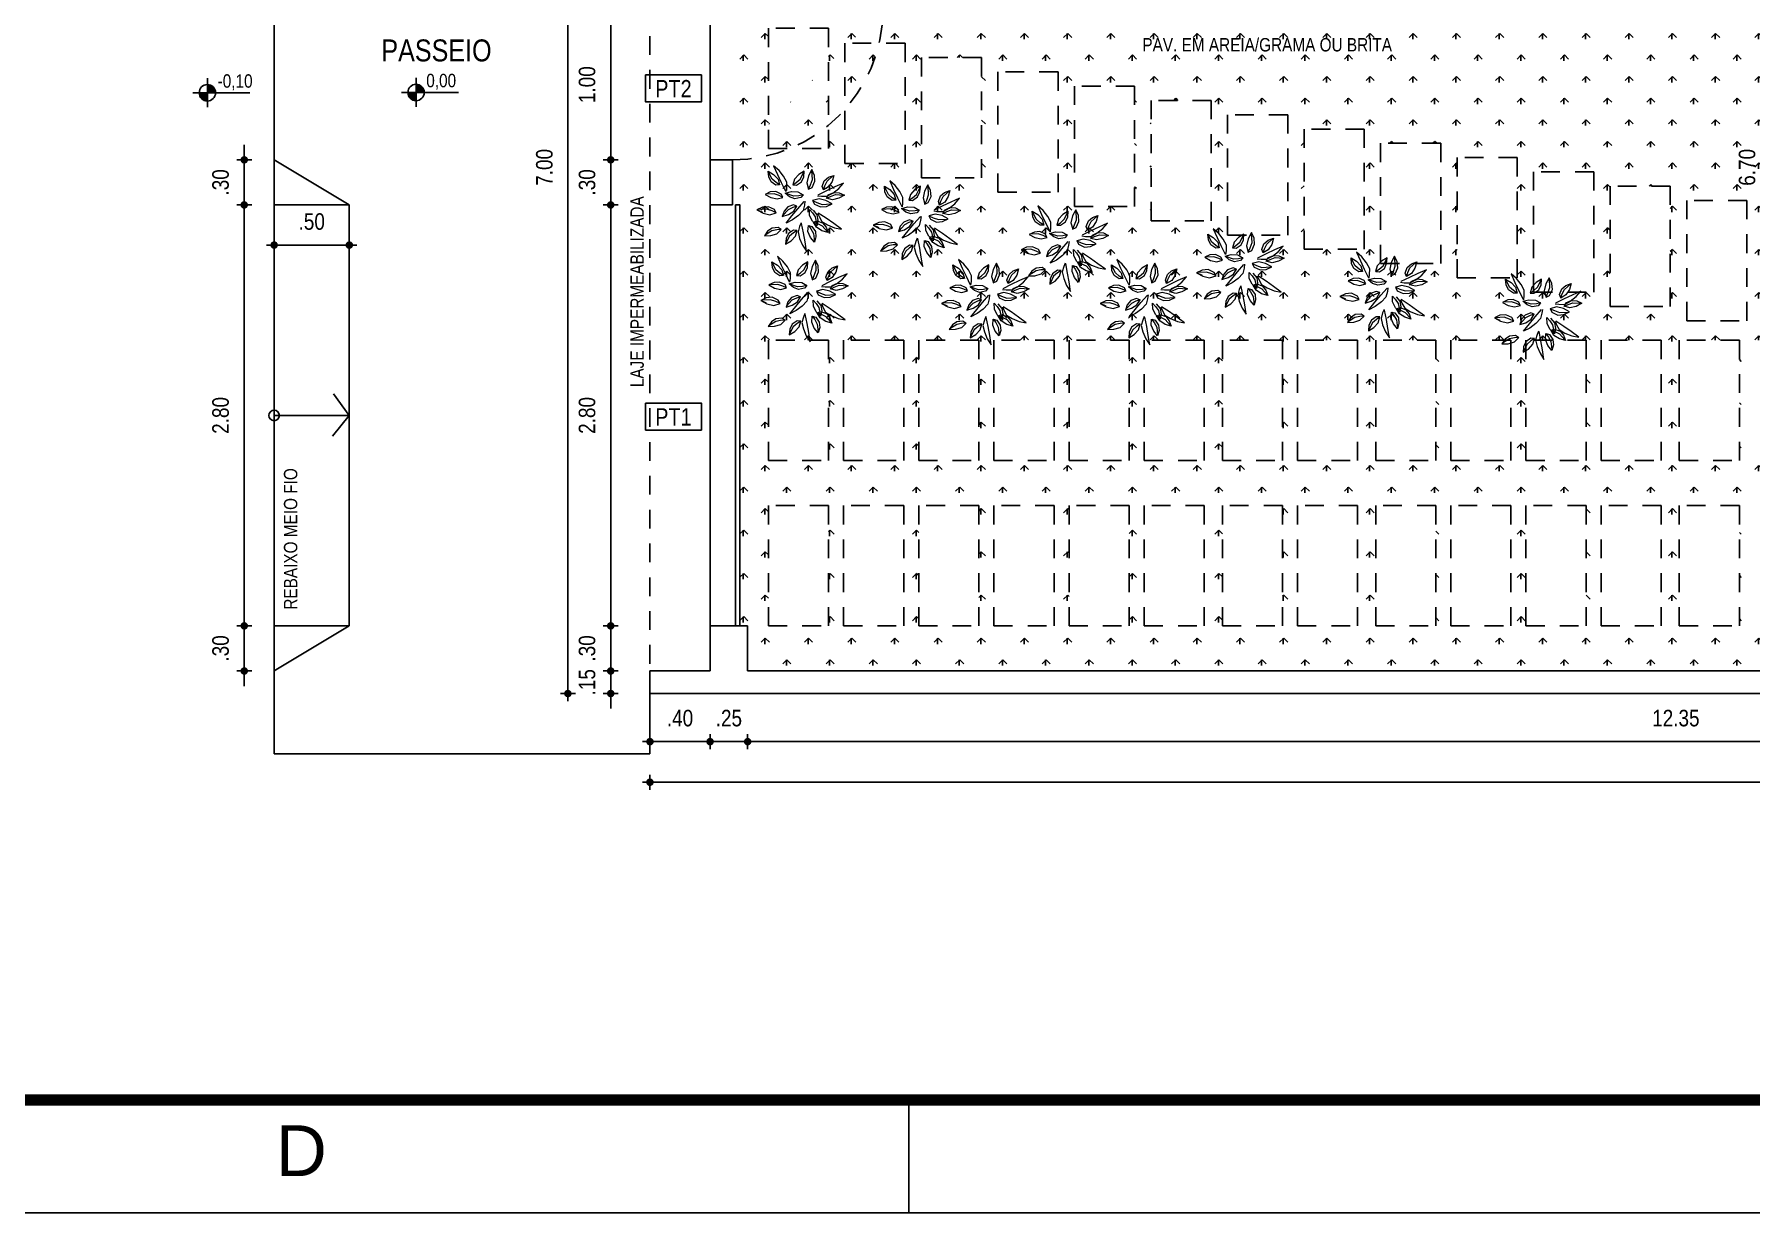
# Model space of a CAD drawing. Header units: millimetres. Extents: x 4762.7 to 4825.8, y 962.1 to 1006.6.
# Drawn here: x 4779.82 to 4791.24, y 962.06 to 969.9 of the extents above; entities that cross this region are included whole.
import ezdxf
from ezdxf.enums import TextEntityAlignment as Align

# ---------------------------------------------------------------- set-up
doc = ezdxf.new("R2010")
doc.units = ezdxf.units.MM
doc.linetypes.add('HIDDEN2', pattern=[0.1875, 0.125, -0.0625])
for name, color, linetype in [('003', 3, 'Continuous'), ('009', 9, 'Continuous'), ('A-PEN-G', 3, 'Continuous'), ('COTA', 7, 'Continuous'), ('DIVERSOS', 1, 'Continuous'), ('E-hatch', 8, 'Continuous'), ('E-txt-g', 3, 'Continuous'), ('ESQUQDRIA', 2, 'Continuous'), ('LAYER1', 2, 'Continuous'), ('LAYER7', 4, 'Continuous'), ('LINHA PISO', 9, 'Continuous')]:
    doc.layers.add(name, color=color, linetype=linetype)
doc.layers.add('E-Lay-9', color=9, linetype='Continuous', lineweight=9)
doc.layers.add('E-Txt-W', color=7, linetype='Continuous', lineweight=20)
doc.styles.add('ARIAL', font='arial.ttf', dxfattribs={"height": 2})
doc.styles.add('F2', font='ARIALN.TTF')
doc.styles.add('REG60', font='romans.shx', dxfattribs={"width": 0.8, "height": 0.15})
doc.styles.add('REG80', font='romans.shx', dxfattribs={"width": 0.8, "height": 0.2})
doc.dimstyles.new('ARQUITETURA', dxfattribs={"dimtxt": 0.11, "dimasz": 0.05, "dimexe": 0.1, "dimexo": 0, "dimgap": 0.1, "dimtad": 1, "dimzin": 5, "dimdsep": 46, "dimtxsty": 'F2', "dimblk": 'COTA', "dimcen": 0, "dimse1": 1, "dimse2": 1, "dimadec": 0, "dimazin": 0, "dimtfac": 2, "dimtix": 1, "dimtmove": 2, "dimatfit": 3, "dimldrblk": 'COTA', "dimfxl": 1, "dimtolj": 1, "dimtzin": 5, "dimarcsym": 0})

# ---------------------------------------------------------------- blocks, each defined once
blk = doc.blocks.new('COTA')
at = {"layer": 'COTA'}
for p, q in [((-1, 0), (1, 0)), ((0, 1), (0, -1))]:
    blk.add_line(p, q, dxfattribs=at)
at = {"layer": 'COTA', "const_width": 0.5}
blk.add_lwpolyline([(-0.25, 0, 1), (0.25, 0, 1)], format="xyb", close=True, dxfattribs=at)
blk = doc.blocks.new('*D248')
at = {"color": 0, "lineweight": -2}
blk.add_line((4796.863, 965.191), (4784.613, 965.191), dxfattribs=at)
at = {"color": 0, "lineweight": -2, "xscale": 0.05, "yscale": 0.05, "zscale": 0.05, "rotation": 180}
blk.add_blockref('COTA', (4784.563, 965.191), dxfattribs=at)
at = {"color": 0, "lineweight": -2, "xscale": 0.05, "yscale": 0.05, "zscale": 0.05}
blk.add_blockref('COTA', (4796.913, 965.191), dxfattribs=at)
at = {"color": 0, "insert": (4790.738, 965.347), "char_height": 0.11, "attachment_point": 5, "style": 'F2'}
blk.add_mtext('\\A1;12.35', dxfattribs=at)
blk = doc.blocks.new('*D249')
at = {"color": 0, "lineweight": -2}
blk.add_line((4784.263, 965.191), (4783.963, 965.191), dxfattribs=at)
at = {"color": 0, "lineweight": -2, "xscale": 0.05, "yscale": 0.05, "zscale": 0.05, "rotation": 180}
blk.add_blockref('COTA', (4783.913, 965.191), dxfattribs=at)
at = {"color": 0, "lineweight": -2, "xscale": 0.05, "yscale": 0.05, "zscale": 0.05}
blk.add_blockref('COTA', (4784.313, 965.191), dxfattribs=at)
at = {"color": 0, "insert": (4784.113, 965.347), "char_height": 0.11, "attachment_point": 5, "style": 'F2'}
blk.add_mtext('\\A1;.40', dxfattribs=at)
blk = doc.blocks.new('*D269')
at = {"color": 0, "lineweight": -2}
blk.add_line((4808.863, 964.921), (4783.963, 964.921), dxfattribs=at)
at = {"color": 0, "lineweight": -2, "xscale": 0.05, "yscale": 0.05, "zscale": 0.05, "rotation": 180}
blk.add_blockref('COTA', (4783.913, 964.921), dxfattribs=at)
at = {"color": 0, "lineweight": -2, "xscale": 0.05, "yscale": 0.05, "zscale": 0.05}
blk.add_blockref('COTA', (4808.913, 964.921), dxfattribs=at)
at = {"color": 0, "insert": (4796.413, 965.077), "char_height": 0.11, "attachment_point": 5, "style": 'F2'}
blk.add_mtext('\\A1;25.00', dxfattribs=at)
blk = doc.blocks.new('PRANCHA')
at = {"color": 7}
blk.add_line((30.6, 1), (30.6, 0), dxfattribs=at)
blk.add_lwpolyline([(0, 0), (84.1, 0), (84.1, 59.4), (0, 59.4)], close=True, dxfattribs=at)
at = {"color": 1, "const_width": 0.1}
blk.add_lwpolyline([(2.5, 58.4), (83.1, 58.4), (83.1, 1), (2.5, 1)], close=True, dxfattribs=at)
at = {"color": 7, "linetype": 'Continuous', "style": 'ARIAL'}
blk.add_text('D', height=0.45, dxfattribs=at).set_placement((25.21, 0.55), align=Align.MIDDLE)
blk = doc.blocks.new('*D298')
at = {"color": 0, "lineweight": -2}
for p, q in [((4784.263, 965.191), (4784.213, 965.191)), ((4784.313, 965.191), (4784.563, 965.191)), ((4784.613, 965.191), (4784.663, 965.191))]:
    blk.add_line(p, q, dxfattribs=at)
at = {"color": 0, "lineweight": -2, "xscale": 0.05, "yscale": 0.05, "zscale": 0.05}
blk.add_blockref('COTA', (4784.313, 965.191), dxfattribs=at)
at = {"color": 0, "lineweight": -2, "xscale": 0.05, "yscale": 0.05, "zscale": 0.05, "rotation": 180}
blk.add_blockref('COTA', (4784.563, 965.191), dxfattribs=at)
at = {"color": 0, "insert": (4784.438, 965.347), "char_height": 0.11, "attachment_point": 5, "style": 'F2'}
blk.add_mtext('\\A1;.25', dxfattribs=at)
blk = doc.blocks.new('*D301')
at = {"color": 0, "lineweight": -2}
for p, q in [((4783.652, 965.711), (4783.652, 965.761)), ((4783.652, 965.511), (4783.652, 965.661)), ((4783.652, 965.461), (4783.652, 965.411))]:
    blk.add_line(p, q, dxfattribs=at)
at = {"color": 0, "lineweight": -2, "xscale": 0.05, "yscale": 0.05, "zscale": 0.05}
for p, rotation in [((4783.652, 965.661), 270), ((4783.652, 965.511), 90)]:
    blk.add_blockref('COTA', p, dxfattribs=dict(at, rotation=rotation))
at = {"color": 0, "insert": (4783.495, 965.586), "char_height": 0.11, "attachment_point": 5, "rotation": 90, "style": 'F2'}
blk.add_mtext('\\A1;.15', dxfattribs=at)
blk = doc.blocks.new('*D302')
at = {"color": 0, "lineweight": -2}
for p, q in [((4783.652, 966.011), (4783.652, 966.061)), ((4783.652, 965.661), (4783.652, 965.961)), ((4783.652, 965.611), (4783.652, 965.561))]:
    blk.add_line(p, q, dxfattribs=at)
at = {"color": 0, "lineweight": -2, "xscale": 0.05, "yscale": 0.05, "zscale": 0.05}
for p, rotation in [((4783.652, 965.961), 270), ((4783.652, 965.661), 90)]:
    blk.add_blockref('COTA', p, dxfattribs=dict(at, rotation=rotation))
at = {"color": 0, "insert": (4783.495, 965.811), "char_height": 0.11, "attachment_point": 5, "rotation": 90, "style": 'F2'}
blk.add_mtext('\\A1;.30', dxfattribs=at)
blk = doc.blocks.new('*D303')
at = {"color": 0, "lineweight": -2}
blk.add_line((4783.652, 966.011), (4783.652, 968.711), dxfattribs=at)
at = {"color": 0, "lineweight": -2, "xscale": 0.05, "yscale": 0.05, "zscale": 0.05}
for p, rotation in [((4783.652, 968.761), 90), ((4783.652, 965.961), 270)]:
    blk.add_blockref('COTA', p, dxfattribs=dict(at, rotation=rotation))
at = {"color": 0, "insert": (4783.495, 967.361), "char_height": 0.11, "attachment_point": 5, "rotation": 90, "style": 'F2'}
blk.add_mtext('\\A1;2.80', dxfattribs=at)
blk = doc.blocks.new('*D304')
at = {"color": 0, "lineweight": -2}
for p, q in [((4783.652, 969.111), (4783.652, 969.161)), ((4783.652, 968.761), (4783.652, 969.061)), ((4783.652, 968.711), (4783.652, 968.661))]:
    blk.add_line(p, q, dxfattribs=at)
at = {"color": 0, "lineweight": -2, "xscale": 0.05, "yscale": 0.05, "zscale": 0.05}
for p, rotation in [((4783.652, 969.061), 270), ((4783.652, 968.761), 90)]:
    blk.add_blockref('COTA', p, dxfattribs=dict(at, rotation=rotation))
at = {"color": 0, "insert": (4783.495, 968.911), "char_height": 0.11, "attachment_point": 5, "rotation": 90, "style": 'F2'}
blk.add_mtext('\\A1;.30', dxfattribs=at)
blk = doc.blocks.new('*D305')
at = {"color": 0, "lineweight": -2}
blk.add_line((4783.652, 969.111), (4783.652, 970.011), dxfattribs=at)
at = {"color": 0, "lineweight": -2, "xscale": 0.05, "yscale": 0.05, "zscale": 0.05}
for p, rotation in [((4783.652, 970.061), 90), ((4783.652, 969.061), 270)]:
    blk.add_blockref('COTA', p, dxfattribs=dict(at, rotation=rotation))
at = {"color": 0, "insert": (4783.495, 969.561), "char_height": 0.11, "attachment_point": 5, "rotation": 90, "style": 'F2'}
blk.add_mtext('\\A1;1.00', dxfattribs=at)
blk = doc.blocks.new('*D312')
at = {"color": 0, "lineweight": -2}
blk.add_line((4783.367, 972.461), (4783.367, 965.561), dxfattribs=at)
at = {"color": 0, "lineweight": -2, "xscale": 0.05, "yscale": 0.05, "zscale": 0.05}
for p, rotation in [((4783.367, 972.511), 90), ((4783.367, 965.511), 270)]:
    blk.add_blockref('COTA', p, dxfattribs=dict(at, rotation=rotation))
at = {"color": 0, "insert": (4783.211, 969.011), "char_height": 0.11, "attachment_point": 5, "rotation": 90, "style": 'F2'}
blk.add_mtext('\\A1;7.00', dxfattribs=at)
blk = doc.blocks.new('*D313')
at = {"color": 0, "lineweight": -2}
for p, q in [((4781.214, 966.011), (4781.214, 966.061)), ((4781.214, 965.661), (4781.214, 965.961)), ((4781.214, 965.611), (4781.214, 965.561))]:
    blk.add_line(p, q, dxfattribs=at)
at = {"color": 0, "lineweight": -2, "xscale": 0.05, "yscale": 0.05, "zscale": 0.05}
for p, rotation in [((4781.214, 965.961), 270), ((4781.214, 965.661), 90)]:
    blk.add_blockref('COTA', p, dxfattribs=dict(at, rotation=rotation))
at = {"color": 0, "insert": (4781.057, 965.811), "char_height": 0.11, "attachment_point": 5, "rotation": 90, "style": 'F2'}
blk.add_mtext('\\A1;.30', dxfattribs=at)
blk = doc.blocks.new('*D314')
at = {"color": 0, "lineweight": -2}
blk.add_line((4781.214, 966.011), (4781.214, 968.711), dxfattribs=at)
at = {"color": 0, "lineweight": -2, "xscale": 0.05, "yscale": 0.05, "zscale": 0.05}
for p, rotation in [((4781.214, 968.761), 90), ((4781.214, 965.961), 270)]:
    blk.add_blockref('COTA', p, dxfattribs=dict(at, rotation=rotation))
at = {"color": 0, "insert": (4781.057, 967.361), "char_height": 0.11, "attachment_point": 5, "rotation": 90, "style": 'F2'}
blk.add_mtext('\\A1;2.80', dxfattribs=at)
blk = doc.blocks.new('*D315')
at = {"color": 0, "lineweight": -2}
for p, q in [((4781.214, 969.111), (4781.214, 969.161)), ((4781.214, 968.761), (4781.214, 969.061)), ((4781.214, 968.711), (4781.214, 968.661))]:
    blk.add_line(p, q, dxfattribs=at)
at = {"color": 0, "lineweight": -2, "xscale": 0.05, "yscale": 0.05, "zscale": 0.05}
for p, rotation in [((4781.214, 969.061), 270), ((4781.214, 968.761), 90)]:
    blk.add_blockref('COTA', p, dxfattribs=dict(at, rotation=rotation))
at = {"color": 0, "insert": (4781.057, 968.911), "char_height": 0.11, "attachment_point": 5, "rotation": 90, "style": 'F2'}
blk.add_mtext('\\A1;.30', dxfattribs=at)
blk = doc.blocks.new('*D316')
at = {"color": 0, "lineweight": -2}
blk.add_line((4781.463, 968.494), (4781.863, 968.494), dxfattribs=at)
at = {"color": 0, "lineweight": -2, "xscale": 0.05, "yscale": 0.05, "zscale": 0.05, "rotation": 180}
blk.add_blockref('COTA', (4781.413, 968.494), dxfattribs=at)
at = {"color": 0, "lineweight": -2, "xscale": 0.05, "yscale": 0.05, "zscale": 0.05}
blk.add_blockref('COTA', (4781.913, 968.494), dxfattribs=at)
at = {"color": 0, "insert": (4781.663, 968.65), "char_height": 0.11, "attachment_point": 5, "style": 'F2'}
blk.add_mtext('\\A1;.50', dxfattribs=at)
blk = doc.blocks.new('TXT-AMB75')
at = {"layer": 'E-txt-g', "style": 'REG80', "width": 0.8, "flags": 8}
blk.add_attdef('TXT', text='', height=0.2, dxfattribs=at).set_placement((0.005, 0.296), align=Align.CENTER)
at = {"layer": 'E-Txt-W', "style": 'REG60', "width": 0.8, "flags": 8}
blk.add_attdef('TXT', text='', height=0.15, dxfattribs=at).set_placement((0.005, 0.027), align=Align.CENTER)
blk = doc.blocks.new('NIVEL')
at = {"layer": 'DIVERSOS'}
h = blk.add_hatch(color=7, dxfattribs=at)
h.paths.add_polyline_path([(0, 0.137, 0.414214), (-0.137, 0), (0, 0)])
h.paths.add_polyline_path([(0, 0), (0, -0.137, 0.414214), (0.137, 0)])
at = {"layer": 'DIVERSOS', "color": 7}
for p, q in [((0.709, 0), (-0.242, 0)), ((0, 0.242), (0, -0.242))]:
    blk.add_line(p, q, dxfattribs=at)
blk.add_circle((0, 0), 0.137, dxfattribs=at)
blk = doc.blocks.new('*D323')
at = {"color": 0, "lineweight": -2}
blk.add_line((4791.368, 965.711), (4791.368, 972.311), dxfattribs=at)
at = {"color": 0, "lineweight": -2, "xscale": 0.05, "yscale": 0.05, "zscale": 0.05}
for p, rotation in [((4791.368, 972.361), 90), ((4791.368, 965.661), 270)]:
    blk.add_blockref('COTA', p, dxfattribs=dict(at, rotation=rotation))
at = {"color": 0, "insert": (4791.212, 969.011), "char_height": 0.11, "attachment_point": 5, "rotation": 90, "style": 'F2'}
blk.add_mtext('\\A1;6.70', dxfattribs=at)
blk = doc.blocks.new('arb-pl48')
at = {"color": 8}
for p, q in [((-0.106, 0.447), (-0.088, 0.514)), ((-0.1, 0.379), (-0.106, 0.447)), ((-0.088, 0.514), (-0.039, 0.453)), ((-0.076, 0.404), (-0.088, 0.502)), ((-0.039, 0.453), (-0.008, 0.379)), ((0.059, 0.55), (0.01, 0.624)), ((0.01, 0.624), (0.028, 0.508)), ((0.028, 0.508), (0.047, 0.398)), ((0.095, 0.465), (0.059, 0.55)), ((0.114, 0.385), (0.095, 0.465)), ((0.147, 0.438), (0.127, 0.367)), ((0.201, 0.497), (0.147, 0.438)), ((0.171, 0.397), (0.219, 0.438)), ((0.268, 0.537), (0.201, 0.497)), ((0.219, 0.438), (0.264, 0.526)), ((0.233, 0.407), (0.262, 0.468)), ((0.262, 0.468), (0.268, 0.537)), ((0.45, 0.432), (0.374, 0.408)), ((0.436, 0.372), (0.519, 0.426)), ((0.528, 0.434), (0.45, 0.432)), ((0.489, 0.376), (0.528, 0.434)), ((-0.334, 0.335), (-0.42, 0.352)), ((-0.42, 0.352), (-0.325, 0.283)), ((-0.247, 0.3), (-0.334, 0.335)), ((-0.325, 0.283), (-0.234, 0.218)), ((-0.231, 0.328), (-0.255, 0.393)), ((-0.255, 0.393), (-0.18, 0.371)), ((-0.182, 0.31), (-0.248, 0.383)), ((-0.178, 0.257), (-0.247, 0.3)), ((-0.234, 0.218), (-0.135, 0.153)), ((-0.188, 0.276), (-0.231, 0.328)), ((-0.118, 0.251), (-0.188, 0.276)), ((-0.125, 0.283), (-0.182, 0.31)), ((-0.18, 0.371), (-0.113, 0.329)), ((-0.144, 0.197), (-0.178, 0.257)), ((-0.131, 0.241), (-0.118, 0.309)), ((-0.119, 0.174), (-0.131, 0.241)), ((-0.075, 0.266), (-0.125, 0.283)), ((-0.118, 0.309), (-0.064, 0.253)), ((-0.076, 0.265), (-0.118, 0.251)), ((-0.097, 0.201), (-0.117, 0.297)), ((-0.113, 0.329), (-0.075, 0.266)), ((-0.057, 0.318), (-0.1, 0.379)), ((-0.045, 0.349), (-0.076, 0.404)), ((-0.064, 0.253), (-0.028, 0.182)), ((-0.015, 0.306), (-0.057, 0.318)), ((-0.014, 0.306), (-0.045, 0.349)), ((-0.008, 0.379), (-0.014, 0.306)), ((0.047, 0.398), (0.071, 0.282)), ((0.077, 0.276), (0.095, 0.318)), ((0.095, 0.318), (0.114, 0.385)), ((0.109, 0.182), (0.184, 0.238)), ((0.127, 0.367), (0.171, 0.397)), ((0.128, 0.367), (0.172, 0.364)), ((0.172, 0.364), (0.233, 0.407)), ((0.184, 0.238), (0.262, 0.277)), ((0.262, 0.277), (0.189, 0.186)), ((0.374, 0.408), (0.321, 0.357)), ((0.321, 0.357), (0.375, 0.36)), ((0.322, 0.356), (0.359, 0.331)), ((0.359, 0.331), (0.433, 0.338)), ((0.375, 0.36), (0.436, 0.372)), ((0.433, 0.338), (0.489, 0.376)), ((-0.235, 0.072), (-0.304, 0.039)), ((-0.304, 0.039), (-0.229, -0.002)), ((-0.183, 0.047), (-0.291, 0.042)), ((-0.161, 0.078), (-0.235, 0.072)), ((-0.118, 0.024), (-0.183, 0.047)), ((-0.087, 0.043), (-0.161, 0.078)), ((-0.127, 0.153), (-0.144, 0.197)), ((-0.144, -0.021), (-0.065, 0.001)), ((-0.071, 0.117), (-0.119, 0.174)), ((-0.065, 0.001), (-0.118, 0.024)), ((-0.062, 0.149), (-0.097, 0.201)), ((-0.065, -0.001), (-0.087, 0.043)), ((-0.026, 0.109), (-0.062, 0.149)), ((-0.028, 0.182), (-0.026, 0.109)), ((0.03, 0.009), (0.036, 0.055)), ((0.036, 0.055), (0.053, 0.123)), ((0.118, 0.1), (0.039, 0.011)), ((0.053, 0.123), (0.109, 0.182)), ((0.189, 0.186), (0.118, 0.1)), ((0.167, 0.13), (0.129, 0.067)), ((0.129, 0.067), (0.179, 0.084)), ((0.13, 0.067), (0.172, 0.052)), ((0.234, 0.173), (0.167, 0.13)), ((0.172, 0.052), (0.242, 0.078)), ((0.179, 0.084), (0.236, 0.112)), ((0.309, 0.195), (0.234, 0.173)), ((0.236, 0.112), (0.302, 0.185)), ((0.242, 0.078), (0.286, 0.129)), ((0.286, 0.129), (0.309, 0.195)), ((0.461, 0.174), (0.382, 0.152)), ((0.382, 0.153), (0.404, 0.109)), ((0.382, 0.152), (0.435, 0.128)), ((0.404, 0.109), (0.478, 0.075)), ((0.435, 0.128), (0.5, 0.106)), ((0.546, 0.155), (0.461, 0.174)), ((0.478, 0.075), (0.552, 0.081)), ((0.5, 0.106), (0.608, 0.111)), ((0.621, 0.114), (0.546, 0.155)), ((0.621, 0.111), (0.552, 0.143)), ((0.552, 0.081), (0.621, 0.114)), ((-0.456, -0.066), (-0.387, -0.028)), ((-0.393, -0.096), (-0.456, -0.066)), ((-0.387, -0.149), (-0.445, -0.215)), ((-0.445, -0.215), (-0.338, -0.168)), ((-0.345, -0.073), (-0.444, -0.068)), ((-0.326, -0.101), (-0.393, -0.096)), ((-0.387, -0.028), (-0.31, -0.011)), ((-0.314, -0.092), (-0.387, -0.149)), ((-0.286, -0.052), (-0.345, -0.073)), ((-0.338, -0.168), (-0.237, -0.121)), ((-0.258, -0.07), (-0.326, -0.101)), ((-0.242, -0.053), (-0.314, -0.092)), ((-0.31, -0.011), (-0.238, -0.029)), ((-0.304, -0.236), (-0.261, -0.169)), ((-0.238, -0.029), (-0.286, -0.052)), ((-0.261, -0.169), (-0.198, -0.131)), ((-0.238, -0.03), (-0.258, -0.07)), ((-0.215, -0.181), (-0.243, -0.238)), ((-0.173, -0.054), (-0.242, -0.053)), ((-0.237, -0.121), (-0.131, -0.068)), ((-0.229, -0.002), (-0.144, -0.021)), ((-0.198, -0.131), (-0.215, -0.181)), ((-0.183, -0.174), (-0.209, -0.244)), ((-0.198, -0.132), (-0.183, -0.174)), ((-0.127, -0.06), (-0.173, -0.054)), ((-0.059, -0.163), (-0.093, -0.238)), ((-0.039, -0.194), (-0.062, -0.259)), ((-0.015, -0.142), (-0.059, -0.163)), ((-0.016, -0.142), (-0.039, -0.194)), ((0.006, -0.22), (-0.016, -0.142)), ((0.052, -0.07), (0.081, -0.036)), ((0.052, -0.071), (0.104, -0.06)), ((0.116, -0.106), (0.052, -0.071)), ((0.134, -0.19), (0.073, -0.232)), ((0.081, -0.036), (0.155, -0.023)), ((0.104, -0.06), (0.167, -0.056)), ((0.195, -0.11), (0.116, -0.106)), ((0.179, -0.193), (0.134, -0.19)), ((0.18, -0.193), (0.136, -0.222)), ((0.155, -0.023), (0.218, -0.046)), ((0.16, -0.264), (0.18, -0.193)), ((0.167, -0.056), (0.26, -0.086)), ((0.271, -0.091), (0.195, -0.11)), ((0.218, -0.046), (0.271, -0.091)), ((0.254, -0.157), (0.253, -0.227)), ((0.26, -0.111), (0.254, -0.157)), ((0.321, -0.221), (0.268, -0.116)), ((0.373, -0.022), (0.301, -0.04)), ((0.301, -0.04), (0.349, -0.063)), ((0.302, -0.041), (0.321, -0.081)), ((0.321, -0.081), (0.389, -0.112)), ((0.361, -0.264), (0.341, -0.193)), ((0.341, -0.193), (0.385, -0.222)), ((0.342, -0.193), (0.386, -0.19)), ((0.349, -0.063), (0.409, -0.084)), ((0.45, -0.039), (0.373, -0.022)), ((0.386, -0.19), (0.447, -0.232)), ((0.389, -0.112), (0.456, -0.107)), ((0.409, -0.084), (0.507, -0.079)), ((0.519, -0.077), (0.45, -0.039)), ((0.456, -0.107), (0.519, -0.077)), ((-0.326, -0.311), (-0.304, -0.236)), ((-0.26, -0.287), (-0.326, -0.311)), ((-0.243, -0.238), (-0.316, -0.304)), ((-0.209, -0.244), (-0.26, -0.287)), ((-0.093, -0.238), (-0.087, -0.311)), ((-0.087, -0.311), (-0.054, -0.381)), ((-0.062, -0.259), (-0.057, -0.368)), ((-0.054, -0.381), (-0.013, -0.305)), ((-0.013, -0.305), (0.006, -0.22)), ((0.045, -0.293), (0.039, -0.363)), ((0.039, -0.363), (0.106, -0.322)), ((0.088, -0.264), (0.043, -0.351)), ((0.073, -0.232), (0.045, -0.293)), ((0.136, -0.222), (0.088, -0.264)), ((0.106, -0.322), (0.16, -0.264)), ((0.253, -0.227), (0.292, -0.299)), ((0.292, -0.299), (0.349, -0.372)), ((0.368, -0.323), (0.321, -0.221)), ((0.349, -0.372), (0.415, -0.43)), ((0.415, -0.322), (0.361, -0.264)), ((0.415, -0.43), (0.368, -0.323)), ((0.385, -0.222), (0.433, -0.264)), ((0.482, -0.363), (0.415, -0.322)), ((0.433, -0.264), (0.477, -0.351)), ((0.447, -0.232), (0.476, -0.293)), ((0.476, -0.293), (0.482, -0.363))]:
    blk.add_line(p, q, dxfattribs=at)

msp = doc.modelspace()

# ---------------------------------------------------------------- hatches: boundary and pattern name
at = {"layer": 'E-hatch'}
h = msp.add_hatch(dxfattribs=at)
h.set_pattern_fill('GRASS,_O', color=8, scale=0.008, angle=180)
h.set_pattern_definition([(270, (0, 0.32172), (0.143684, -0.143684), [0.0381, -0.249268]), (225, (0, 0.32172), (0.143684098, -0.143684098), [0.0381, -0.1651]), (315, (0, 0.32172), (0.143684098, 0.143684098), [0.0381, -0.1651])])
h.paths.add_polyline_path([(4784.463, 971.761), (4787.497, 971.761), (4787.497, 971.461), (4788.497, 971.461), (4788.497, 971.761), (4791.563, 971.761), (4791.563, 965.661), (4784.563, 965.661), (4784.563, 965.961), (4784.438, 965.961)])
h.paths.add_polyline_path([(4787.137, 968.751), (4787.137, 969.551), (4786.737, 969.551), (4786.737, 968.751)], flags=16)
h.paths.add_polyline_path([(4786.628, 968.846), (4786.628, 969.646), (4786.228, 969.646), (4786.228, 968.846)], flags=16)
h.paths.add_polyline_path([(4786.119, 968.941), (4786.119, 969.741), (4785.719, 969.741), (4785.719, 968.941)], flags=16)
h.paths.add_polyline_path([(4785.61, 969.036), (4785.61, 969.836), (4785.21, 969.836), (4785.21, 969.036)], flags=16)
h.paths.add_polyline_path([(4785.101, 969.136), (4785.101, 969.936), (4784.701, 969.936), (4784.701, 969.136)], flags=16)
h.paths.add_polyline_path([(4784.463, 970.061), (4785.463, 970.061), (4785.463, 970.031), (4784.463, 970.031)], flags=16)
edge = h.paths.add_edge_path(flags=16)
edge.add_line((4788.025, 970.012), (4787.646, 970.012))
edge = h.paths.add_edge_path(flags=16)
edge.add_arc((4787.742, 970.012), 0.0548, 0, 360)
edge = h.paths.add_edge_path(flags=16)
edge.add_line((4787.742, 969.916), (4787.742, 970.108))
h.paths.add_polyline_path([(4787.332, 970.366), (4788.501, 970.366), (4788.501, 970.642), (4787.332, 970.642)], flags=24)
h.paths.add_polyline_path([(4787.595, 970.161), (4788.239, 970.161), (4788.239, 970.359), (4787.595, 970.359)], flags=24)
h.paths.add_polyline_path([(4789.683, 968.276), (4789.683, 969.076), (4789.283, 969.076), (4789.283, 968.276)], flags=16)
h.paths.add_polyline_path([(4789.174, 968.371), (4789.174, 969.171), (4788.774, 969.171), (4788.774, 968.371)], flags=16)
h.paths.add_polyline_path([(4788.665, 968.466), (4788.665, 969.266), (4788.265, 969.266), (4788.265, 968.466)], flags=16)
h.paths.add_polyline_path([(4788.156, 968.561), (4788.156, 969.361), (4787.756, 969.361), (4787.756, 968.561)], flags=16)
h.paths.add_polyline_path([(4787.647, 968.656), (4787.647, 969.456), (4787.247, 969.456), (4787.247, 968.656)], flags=16)
h.paths.add_polyline_path([(4790.701, 968.086), (4790.701, 968.886), (4790.301, 968.886), (4790.301, 968.086)], flags=16)
h.paths.add_polyline_path([(4790.192, 968.181), (4790.192, 968.981), (4789.792, 968.981), (4789.792, 968.181)], flags=16)
h.paths.add_polyline_path([(4791.21, 967.991), (4791.21, 968.791), (4790.81, 968.791), (4790.81, 967.991)], flags=16)
h.paths.add_polyline_path([(4791.161, 967.061), (4791.161, 967.861), (4790.761, 967.861), (4790.761, 967.061)], flags=16)
h.paths.add_polyline_path([(4790.641, 967.061), (4790.641, 967.861), (4790.241, 967.861), (4790.241, 967.061)], flags=16)
h.paths.add_polyline_path([(4790.141, 967.061), (4790.141, 967.861), (4789.741, 967.861), (4789.741, 967.061)], flags=16)
h.paths.add_polyline_path([(4789.641, 967.061), (4789.641, 967.861), (4789.241, 967.861), (4789.241, 967.061)], flags=16)
h.paths.add_polyline_path([(4789.141, 967.061), (4789.141, 967.861), (4788.741, 967.861), (4788.741, 967.061)], flags=16)
h.paths.add_polyline_path([(4791.661, 967.061), (4791.661, 967.861), (4791.261, 967.861), (4791.261, 967.061)])
h.paths.add_polyline_path([(4785.101, 967.061), (4785.101, 967.861), (4784.701, 967.861), (4784.701, 967.061)], flags=16)
h.paths.add_polyline_path([(4785.101, 965.961), (4785.101, 966.761), (4784.701, 966.761), (4784.701, 965.961)], flags=16)
h.paths.add_polyline_path([(4786.101, 967.061), (4786.101, 967.861), (4785.701, 967.861), (4785.701, 967.061)], flags=16)
h.paths.add_polyline_path([(4786.101, 965.961), (4786.101, 966.761), (4785.701, 966.761), (4785.701, 965.961)], flags=16)
h.paths.add_polyline_path([(4785.601, 967.061), (4785.601, 967.861), (4785.201, 967.861), (4785.201, 967.061)], flags=16)
h.paths.add_polyline_path([(4785.601, 965.961), (4785.601, 966.761), (4785.201, 966.761), (4785.201, 965.961)], flags=16)
h.paths.add_polyline_path([(4790.141, 965.961), (4790.141, 966.761), (4789.741, 966.761), (4789.741, 965.961)], flags=16)
h.paths.add_polyline_path([(4789.641, 965.961), (4789.641, 966.761), (4789.241, 966.761), (4789.241, 965.961)], flags=16)
h.paths.add_polyline_path([(4789.141, 965.961), (4789.141, 966.761), (4788.741, 966.761), (4788.741, 965.961)], flags=16)
h.paths.add_polyline_path([(4788.621, 967.061), (4788.621, 967.861), (4788.221, 967.861), (4788.221, 967.061)], flags=16)
h.paths.add_polyline_path([(4788.621, 965.961), (4788.621, 966.761), (4788.221, 966.761), (4788.221, 965.961)], flags=16)
h.paths.add_polyline_path([(4788.121, 967.061), (4788.121, 967.861), (4787.721, 967.861), (4787.721, 967.061)], flags=16)
h.paths.add_polyline_path([(4788.121, 965.961), (4788.121, 966.761), (4787.721, 966.761), (4787.721, 965.961)], flags=16)
h.paths.add_polyline_path([(4787.601, 967.061), (4787.601, 967.861), (4787.201, 967.861), (4787.201, 967.061)], flags=16)
h.paths.add_polyline_path([(4787.601, 965.961), (4787.601, 966.761), (4787.201, 966.761), (4787.201, 965.961)], flags=16)
h.paths.add_polyline_path([(4787.101, 967.061), (4787.101, 967.861), (4786.701, 967.861), (4786.701, 967.061)], flags=16)
h.paths.add_polyline_path([(4787.101, 965.961), (4787.101, 966.761), (4786.701, 966.761), (4786.701, 965.961)], flags=16)
h.paths.add_polyline_path([(4786.601, 967.061), (4786.601, 967.861), (4786.201, 967.861), (4786.201, 967.061)], flags=16)
h.paths.add_polyline_path([(4786.601, 965.961), (4786.601, 966.761), (4786.201, 966.761), (4786.201, 965.961)], flags=16)
h.paths.add_polyline_path([(4791.161, 965.961), (4791.161, 966.761), (4790.761, 966.761), (4790.761, 965.961)], flags=16)
h.paths.add_polyline_path([(4790.641, 965.961), (4790.641, 966.761), (4790.241, 966.761), (4790.241, 965.961)], flags=16)
h.paths.add_polyline_path([(4791.661, 965.961), (4791.661, 966.761), (4791.261, 966.761), (4791.261, 965.961)])
h.paths.add_polyline_path([(4784.482, 968.761), (4784.512, 968.761), (4784.512, 965.961), (4784.482, 965.961)], flags=16)
edge = h.paths.add_edge_path(flags=16)
edge.add_arc((4784.463, 970.061), 1, 270, 360)
h.paths.add_polyline_path([(4787.783, 970.002), (4788.095, 970.002), (4788.095, 970.163), (4787.783, 970.163)], flags=24)
h.paths.add_polyline_path([(4787.165, 969.758), (4788.873, 969.758), (4788.873, 969.896), (4787.165, 969.896)], flags=24)
h.paths.add_polyline_path([(4791.326, 968.861), (4791.326, 969.162), (4791.097, 969.162), (4791.097, 968.861)], flags=24)

# ---------------------------------------------------------------- linework, layer by layer
at = {"color": 8, "linetype": 'HIDDEN2'}
msp.add_line((4783.913, 970.559), (4783.913, 965.661), dxfattribs=at)
for points in [[(4785.101, 969.136), (4785.101, 969.936), (4784.701, 969.936), (4784.701, 969.136)], [(4785.61, 969.036), (4785.61, 969.836), (4785.21, 969.836), (4785.21, 969.036)], [(4786.119, 968.941), (4786.119, 969.741), (4785.719, 969.741), (4785.719, 968.941)], [(4786.628, 968.846), (4786.628, 969.646), (4786.228, 969.646), (4786.228, 968.846)], [(4787.137, 968.751), (4787.137, 969.551), (4786.737, 969.551), (4786.737, 968.751)], [(4787.647, 968.656), (4787.647, 969.456), (4787.247, 969.456), (4787.247, 968.656)], [(4788.156, 968.561), (4788.156, 969.361), (4787.756, 969.361), (4787.756, 968.561)], [(4788.665, 968.466), (4788.665, 969.266), (4788.265, 969.266), (4788.265, 968.466)], [(4789.174, 968.371), (4789.174, 969.171), (4788.774, 969.171), (4788.774, 968.371)], [(4789.683, 968.276), (4789.683, 969.076), (4789.283, 969.076), (4789.283, 968.276)], [(4790.192, 968.181), (4790.192, 968.981), (4789.792, 968.981), (4789.792, 968.181)], [(4790.701, 968.086), (4790.701, 968.886), (4790.301, 968.886), (4790.301, 968.086)], [(4791.21, 967.991), (4791.21, 968.791), (4790.81, 968.791), (4790.81, 967.991)], [(4785.101, 967.061), (4785.101, 967.861), (4784.701, 967.861), (4784.701, 967.061)], [(4785.601, 967.061), (4785.601, 967.861), (4785.201, 967.861), (4785.201, 967.061)], [(4786.101, 967.061), (4786.101, 967.861), (4785.701, 967.861), (4785.701, 967.061)], [(4786.601, 967.061), (4786.601, 967.861), (4786.201, 967.861), (4786.201, 967.061)], [(4787.101, 967.061), (4787.101, 967.861), (4786.701, 967.861), (4786.701, 967.061)], [(4787.601, 967.061), (4787.601, 967.861), (4787.201, 967.861), (4787.201, 967.061)], [(4788.121, 967.061), (4788.121, 967.861), (4787.721, 967.861), (4787.721, 967.061)], [(4788.621, 967.061), (4788.621, 967.861), (4788.221, 967.861), (4788.221, 967.061)], [(4789.141, 967.061), (4789.141, 967.861), (4788.741, 967.861), (4788.741, 967.061)], [(4789.641, 967.061), (4789.641, 967.861), (4789.241, 967.861), (4789.241, 967.061)], [(4790.141, 967.061), (4790.141, 967.861), (4789.741, 967.861), (4789.741, 967.061)], [(4790.641, 967.061), (4790.641, 967.861), (4790.241, 967.861), (4790.241, 967.061)], [(4791.161, 967.061), (4791.161, 967.861), (4790.761, 967.861), (4790.761, 967.061)], [(4785.101, 965.961), (4785.101, 966.761), (4784.701, 966.761), (4784.701, 965.961)], [(4785.601, 965.961), (4785.601, 966.761), (4785.201, 966.761), (4785.201, 965.961)], [(4786.101, 965.961), (4786.101, 966.761), (4785.701, 966.761), (4785.701, 965.961)], [(4786.601, 965.961), (4786.601, 966.761), (4786.201, 966.761), (4786.201, 965.961)], [(4787.101, 965.961), (4787.101, 966.761), (4786.701, 966.761), (4786.701, 965.961)], [(4787.601, 965.961), (4787.601, 966.761), (4787.201, 966.761), (4787.201, 965.961)], [(4788.121, 965.961), (4788.121, 966.761), (4787.721, 966.761), (4787.721, 965.961)], [(4788.621, 965.961), (4788.621, 966.761), (4788.221, 966.761), (4788.221, 965.961)], [(4789.141, 965.961), (4789.141, 966.761), (4788.741, 966.761), (4788.741, 965.961)], [(4789.641, 965.961), (4789.641, 966.761), (4789.241, 966.761), (4789.241, 965.961)], [(4790.141, 965.961), (4790.141, 966.761), (4789.741, 966.761), (4789.741, 965.961)], [(4790.641, 965.961), (4790.641, 966.761), (4790.241, 966.761), (4790.241, 965.961)], [(4791.161, 965.961), (4791.161, 966.761), (4790.761, 966.761), (4790.761, 965.961)]]:
    msp.add_lwpolyline(points, close=True, dxfattribs=at)
at = {"color": 6}
for points in [[(4783.884, 969.626), (4784.255, 969.626), (4784.255, 969.446), (4783.884, 969.446)], [(4783.884, 967.443), (4784.255, 967.443), (4784.255, 967.263), (4783.884, 967.263)]]:
    msp.add_lwpolyline(points, close=True, dxfattribs=at)
at = {"color": 8, "linetype": 'HIDDEN2'}
msp.add_arc((4784.463, 970.061), 1, 270, 360, dxfattribs=at)
at = {"layer": '003', "color": 5, "ltscale": 0.5}
for p, q in [((4784.313, 969.061), (4784.463, 969.061)), ((4784.313, 969.061), (4784.313, 968.761)), ((4784.463, 969.061), (4784.313, 969.061)), ((4784.463, 968.761), (4784.463, 969.061)), ((4784.463, 968.761), (4784.313, 968.761)), ((4784.563, 965.961), (4784.313, 965.961)), ((4784.313, 965.961), (4784.313, 965.661)), ((4784.563, 965.961), (4784.563, 965.661)), ((4784.313, 965.661), (4783.913, 965.661)), ((4783.913, 965.661), (4783.913, 965.511)), ((4784.563, 965.661), (4801.663, 965.661)), ((4783.913, 965.511), (4808.913, 965.511))]:
    msp.add_line(p, q, dxfattribs=at)
at = {"layer": '009', "color": 8, "ltscale": 0.5}
for p, q in [((4781.413, 969.061), (4781.913, 968.761)), ((4781.913, 968.761), (4781.413, 968.761)), ((4781.913, 965.961), (4781.913, 968.761)), ((4781.913, 965.961), (4781.413, 965.961)), ((4781.913, 965.961), (4781.413, 965.661))]:
    msp.add_line(p, q, dxfattribs=at)
at = {"layer": 'A-PEN-G', "color": 7, "ltscale": 0.05}
msp.add_lwpolyline([(4784.482, 968.761), (4784.512, 968.761), (4784.512, 965.961), (4784.482, 965.961)], close=True, dxfattribs=at)
at = {"layer": 'ESQUQDRIA', "color": 8, "ltscale": 0.5}
for p, q in [((4781.413, 965.111), (4781.413, 972.827)), ((4781.913, 967.361), (4781.808, 967.504)), ((4781.913, 967.361), (4781.413, 967.361)), ((4781.913, 967.361), (4781.801, 967.224)), ((4783.913, 965.511), (4783.913, 965.111)), ((4783.913, 965.511), (4783.913, 965.111)), ((4783.913, 965.111), (4781.413, 965.111))]:
    msp.add_line(p, q, dxfattribs=at)
msp.add_circle((4781.413, 967.361), 0.0349, dxfattribs=at)
at = {"layer": 'LINHA PISO', "ltscale": 0.5}
for p, q in [((4784.313, 969.061), (4784.313, 970.061)), ((4784.313, 965.961), (4784.313, 968.761))]:
    msp.add_line(p, q, dxfattribs=at)

# ---------------------------------------------------------------- block references
at = {"xscale": 0.75, "yscale": 0.75, "zscale": 0.75}
msp.add_blockref('PRANCHA', (4762.686, 962.058), dxfattribs=at)
ref = msp.add_blockref('TXT-AMB75', (4782.489, 969.5), dxfattribs=dict(xscale=0.7290000000000001, yscale=0.7290000000000001, zscale=0.7290000000000001))
ref.add_attrib('TXT', 'PASSEIO', dxfattribs={"layer": 'E-txt-g', "color": 2, "height": 0.1458, "style": 'F2'}).set_placement((4782.493, 969.716), align=Align.CENTER)
at = {"layer": 'E-Lay-9', "color": 0, "xscale": 0.5399999999999991, "yscale": 0.5399999999999991, "zscale": 0.5399999999999991, "rotation": 179.9999999999999}
for p in [(4784.96, 968.79), (4785.733, 968.689), (4786.717, 968.523), (4787.885, 968.371), (4784.985, 968.187), (4786.189, 968.167), (4787.243, 968.167), (4788.838, 968.214), (4789.866, 968.071)]:
    msp.add_blockref('arb-pl48', p, dxfattribs=at)
at = {"layer": 'LAYER7', "color": 7, "linetype": 'Continuous', "xscale": -0.3985866620477118, "yscale": 0.3985866620477118, "zscale": 0.3985866620477118, "rotation": 180}
for p in [(4780.969, 969.507), (4782.357, 969.509)]:
    msp.add_blockref('NIVEL', p, dxfattribs=at)

# ---------------------------------------------------------------- texts
at = {"layer": 'LAYER1', "color": 7, "linetype": 'Continuous', "style": 'F2'}
for s, height, p in [('PAV. EM AREIA/GRAMA OU BRITA', 0.08906, (4787.189, 969.871)), ('-0,10', 0.0891, (4781.037, 969.63)), ('0,00', 0.0891, (4782.425, 969.633))]:
    msp.add_text(s, height=height, dxfattribs=at).set_placement(p, align=Align.TOP_LEFT)
at = {"layer": 'LAYER1', "color": 6, "linetype": 'Continuous', "style": 'F2'}
for s, p in [('PT2', (4783.948, 969.592)), ('PT1', (4783.948, 967.409))]:
    msp.add_text(s, height=0.1154, dxfattribs=at).set_placement(p, align=Align.TOP_LEFT)
at = {"layer": 'LAYER1', "color": 7, "linetype": 'Continuous', "style": 'F2'}
for s, p in [('LAJE IMPERMEABILIZADA', (4783.783, 967.549)), ('REBAIXO MEIO FIO', (4781.478, 966.069))]:
    msp.add_text(s, height=0.08906, rotation=90, dxfattribs=at).set_placement(p, align=Align.TOP_LEFT)

# ---------------------------------------------------------------- dimensions: what is measured, and where the dimension line sits
at = {"color": 4}
for base, p1, p2, picture, middle in [((4783.367, 965.511), (4783.913, 972.511), (4783.913, 965.511), '*D312', (4783.211, 969.011)), ((4791.368, 972.361), (4791.547, 965.661), (4791.663, 972.361), '*D323', (4791.212, 969.011)), ((4783.652, 970.061), (4784.313, 969.061), (4784.313, 970.061), '*D305', (4783.495, 969.561)), ((4781.214, 969.061), (4781.413, 968.761), (4781.413, 969.061), '*D315', (4781.057, 968.911)), ((4783.652, 969.061), (4784.313, 968.761), (4784.313, 969.061), '*D304', (4783.495, 968.911)), ((4781.214, 968.761), (4781.413, 965.961), (4781.413, 968.761), '*D314', (4781.057, 967.361)), ((4783.652, 968.761), (4784.313, 965.961), (4784.313, 968.761), '*D303', (4783.495, 967.361)), ((4781.214, 965.961), (4781.413, 965.661), (4781.413, 965.961), '*D313', (4781.057, 965.811)), ((4783.652, 965.961), (4783.913, 965.661), (4784.313, 965.961), '*D302', (4783.495, 965.811)), ((4783.652, 965.661), (4783.913, 965.511), (4783.913, 965.661), '*D301', (4783.495, 965.586))]:
    dim = msp.add_linear_dim(base=base, p1=p1, p2=p2, angle=90, dimstyle='ARQUITETURA', override={"dimfxl": 0.06, "dimfxlon": 1}, dxfattribs=at)
    dim.commit()
    dim.dimension.update_dxf_attribs({"geometry": picture, "text_midpoint": middle})
for base, p1, p2, override, picture, middle in [((4781.913, 968.494), (4781.413, 968.761), (4781.913, 968.761), {"dimfxl": 0.06, "dimfxlon": 1}, '*D316', (4781.663, 968.65)), ((4784.563, 965.191), (4796.913, 966.611), (4784.563, 965.661), {"dimfxl": 0.5, "dimfxlon": 1}, '*D248', (4790.738, 965.347)), ((4783.913, 965.191), (4784.313, 965.661), (4783.913, 965.511), {"dimfxl": 0.5, "dimfxlon": 1}, '*D249', (4784.113, 965.347)), ((4784.563, 965.191), (4784.313, 965.661), (4784.563, 965.661), {"dimfxl": 0.06, "dimfxlon": 1}, '*D298', (4784.438, 965.347)), ((4783.913, 964.921), (4808.913, 965.511), (4783.913, 965.511), {"dimfxl": 0.5, "dimfxlon": 1}, '*D269', (4796.413, 965.077))]:
    dim = msp.add_linear_dim(base=base, p1=p1, p2=p2, dimstyle='ARQUITETURA', override=override, dxfattribs=at)
    dim.commit()
    dim.dimension.update_dxf_attribs({"geometry": picture, "text_midpoint": middle})

doc.saveas('drawing.dxf')
